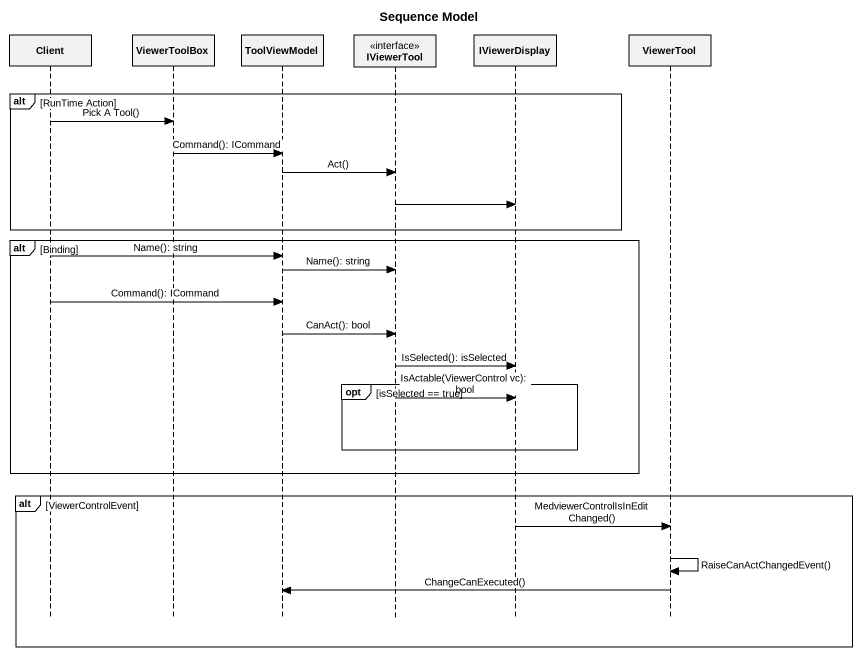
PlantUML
@startuml
title Sequence Model
hide footbox
participant Client
participant ViewerToolBox
participant ToolViewModel
participant IViewerTool <<interface>>
participant IViewerDisplay
participant ViewerTool

alt RunTime Action
  Client -> ViewerToolBox : Pick A Tool()
  ViewerToolBox -> ToolViewModel : Command(): ICommand
  ToolViewModel -> IViewerTool : Act()
  IViewerTool -> IViewerDisplay
end
alt Binding
  Client -> ToolViewModel : Name(): string
  ToolViewModel -> IViewerTool : Name(): string
  Client -> ToolViewModel : Command(): ICommand
  ToolViewModel -> IViewerTool : CanAct(): bool
  IViewerTool -> IViewerDisplay : IsSelected(): isSelected
  opt isSelected == true
    IViewerTool -> IViewerDisplay : IsActable(ViewerControl vc): bool
  end
end
alt ViewerControlEvent
  IViewerDisplay -> ViewerTool : MedviewerControlIsInEditChanged()
  ViewerTool -> ViewerTool : RaiseCanActChangedEvent()
  ViewerTool -> ToolViewModel : ChangeCanExecuted()
end
@enduml
